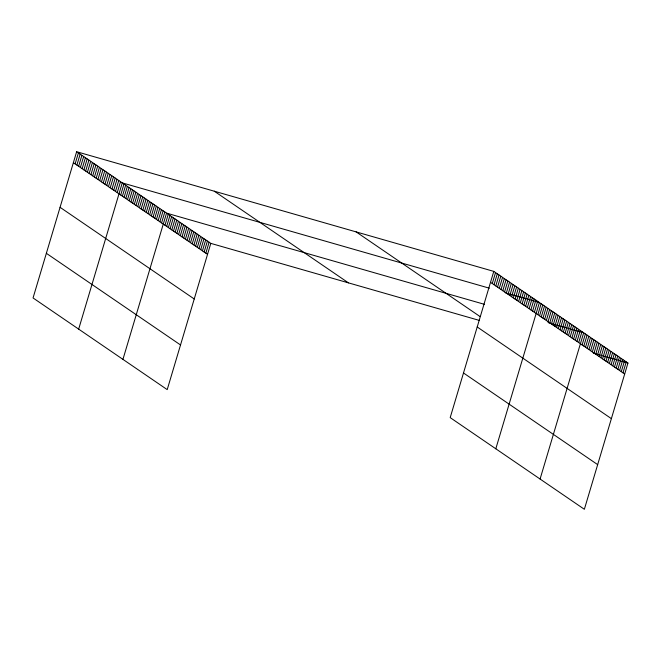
<?xml version="1.0" encoding="UTF-8"?>
<svg xmlns="http://www.w3.org/2000/svg" width="661" height="661" viewBox="0 0 661 661"><rect width="100%" height="100%" fill="white"/><g stroke="black" fill="none" stroke-linecap="round" stroke-linejoin="round"><path stroke-width="0.99" d="M76.643 151.716L33.05 297.954L167.216 389.618L210.809 243.38L76.643 151.716L493.784 271.382L627.95 363.046L584.357 509.284L450.191 417.62L493.784 271.382M75.131 163.87L78.395 152.922M76.891 165.068L80.155 154.12M78.642 166.266L81.906 155.318M80.394 167.464L83.666 156.517M82.154 168.662L85.418 157.715M83.906 169.86L87.169 158.913M85.657 171.059L88.929 160.111M87.417 172.257L90.681 161.309M89.169 173.455L92.433 162.507M90.929 174.653L94.193 163.705M92.68 175.851L95.944 164.903M94.432 177.049L97.696 166.101M96.192 178.255L99.456 167.299M97.944 179.453L101.207 168.497M99.695 180.651L102.959 169.703M101.455 181.849L104.719 170.902M103.207 183.047L106.471 172.1M104.959 184.245L108.222 173.298M106.718 185.444L109.982 174.496M108.47 186.642L111.734 175.694M110.222 187.84L113.485 176.892M111.982 189.038L115.245 178.09M113.733 190.236L116.997 179.288M115.485 191.434L118.749 180.486M117.245 192.632L120.509 181.684M78.667 329.12L122.26 182.882L489.347 288.188M120.699 194.995L123.962 184.047M122.401 196.16L125.664 185.212M124.103 197.325L127.366 186.377M125.805 198.49L129.069 187.542M127.507 199.647L130.779 188.699M129.217 200.812L132.481 189.864M130.919 201.977L134.183 191.029M132.621 203.142L135.885 192.194M134.323 204.307L137.587 193.359M136.026 205.464L139.289 194.516M137.728 206.629L140.991 195.681M139.43 207.794L142.693 196.846M141.132 208.959L144.395 198.011M142.834 210.124L146.098 199.176M144.536 211.289L147.8 200.333M146.246 212.445L149.51 201.498M147.948 213.61L151.212 202.663M149.65 214.775L152.914 203.828M151.352 215.94L154.616 204.993M153.055 217.105L156.318 206.149M154.757 218.262L158.02 207.314M156.459 219.427L159.722 208.479M158.161 220.592L161.424 209.644M159.863 221.757L163.127 210.809M161.565 222.922L164.829 211.966M122.938 359.369L166.539 213.131L484.521 304.357M164.977 225.244L168.241 214.296M166.679 226.409L169.943 215.461M168.381 227.574L171.645 216.626M170.084 228.739L173.347 217.783M171.786 229.896L175.049 218.948M173.488 231.061L176.751 220.113M175.19 232.226L178.453 221.278M176.892 233.391L180.156 222.443M178.594 234.556L181.858 223.6M180.296 235.713L183.56 224.765M182.006 236.878L185.27 225.93M183.708 238.043L186.972 227.095M185.411 239.208L188.674 228.26M187.113 240.373L190.376 229.425M188.815 241.529L192.078 230.582M190.517 242.694L193.78 231.747M192.219 243.859L195.482 232.912M193.921 245.024L197.185 234.077M195.623 246.189L198.887 235.242M197.325 247.346L200.589 236.398M199.035 248.511L202.299 237.563M200.737 249.676L204.001 238.728M202.44 250.841L205.703 239.893M204.142 252.006L207.405 241.058M205.844 253.171L209.107 242.215M492.271 283.536L495.535 272.58M494.031 284.734L497.295 273.778M495.783 285.932L499.047 274.984M497.535 287.13L500.798 276.182M499.295 288.328L502.558 277.38M501.046 289.526L504.31 278.578M502.798 290.724L506.07 279.777M504.558 291.922L507.822 280.975M506.309 293.12L509.573 282.173M508.061 294.319L511.333 283.371M509.821 295.517L513.085 284.569M511.573 296.715L514.836 285.767M513.333 297.913L516.596 286.965M515.084 299.111L518.348 288.163M516.836 300.317L520.1 289.361M518.596 301.515L521.86 290.559M520.347 302.713L523.611 291.765M522.099 303.911L525.363 292.963M523.859 305.109L527.123 294.162M525.611 306.307L528.874 295.36M527.362 307.505L530.626 296.558M529.122 308.704L532.386 297.756M530.874 309.902L534.138 298.954M532.626 311.1L535.889 300.152M534.385 312.298L537.649 301.35M495.808 448.786L539.401 302.548L505.706 292.881M537.839 314.661L541.103 303.713M539.541 315.826L542.805 304.878M541.243 316.991L544.507 306.043M542.945 318.156L546.209 307.2M544.647 319.313L547.911 308.365M546.358 320.478L549.622 309.53M548.06 321.643L551.324 310.695M549.762 322.808L553.026 311.86M551.464 323.973L554.728 313.017M553.166 325.129L556.43 314.182M554.868 326.294L558.132 315.347M556.57 327.459L559.834 316.512M558.272 328.624L561.536 317.677M559.974 329.789L563.238 318.833M561.676 330.946L564.94 319.998M563.379 332.111L566.651 321.163M565.089 333.276L568.353 322.328M566.791 334.441L570.055 323.493M568.493 335.606L571.757 324.658M570.195 336.763L573.459 325.815M571.897 337.928L575.161 326.98M573.599 339.093L576.863 328.145M575.301 340.258L578.565 329.31M577.003 341.423L580.267 330.475M578.706 342.58L581.969 331.632M540.078 479.035L583.671 332.797L548.06 322.585M582.118 344.91L585.382 333.962M583.82 346.075L587.084 335.127M585.522 347.24L588.786 336.292M587.224 348.397L590.488 337.449M588.926 349.562L592.19 338.614M590.628 350.727L593.892 339.779M592.33 351.892L595.594 340.944M594.032 353.057L597.296 342.109M595.735 354.222L598.998 343.266M597.437 355.378L600.7 344.431M599.147 356.543L602.411 345.596M600.849 357.708L604.113 346.761M602.551 358.873L605.815 347.926M604.253 360.038L607.517 349.082M605.955 361.195L609.219 350.247M607.657 362.36L610.921 351.412M609.359 363.525L612.623 352.577M611.061 364.69L614.325 353.742M612.764 365.855L616.027 354.899M614.466 367.012L617.729 356.064M616.168 368.177L619.44 357.229M617.878 369.342L621.142 358.394M619.58 370.507L622.844 359.559M621.282 371.672L624.546 360.716M622.984 372.829L626.248 361.881M210.809 243.38L479.242 320.387M593.297 353.106L627.95 363.046M490.52 282.33L624.686 373.994M356.13 231.895L480.076 316.578M477.209 326.98L611.375 418.636M214.304 191.211L348.463 282.875M463.501 372.978L597.668 464.633M73.379 162.672L207.546 254.328M60.068 207.314L194.235 298.979M46.361 253.312L180.527 344.968"/></g></svg>
